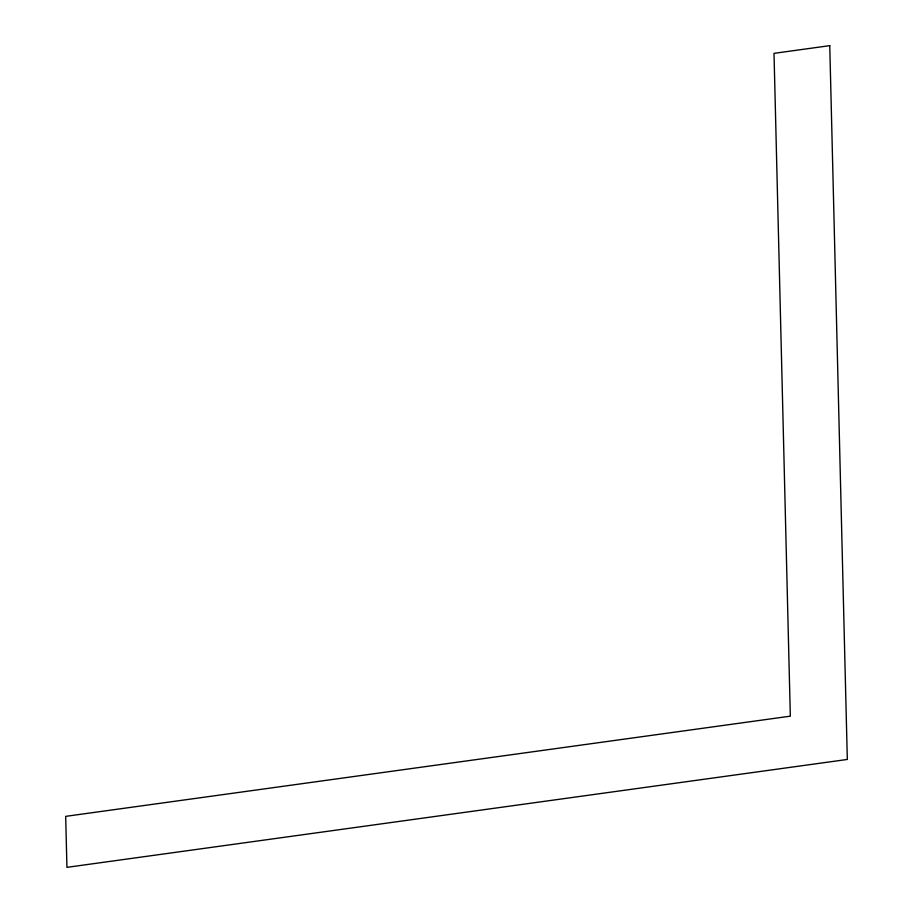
<?xml version="1.0" encoding="UTF-8"?>
<svg xmlns="http://www.w3.org/2000/svg" width="913" height="913" viewBox="0 0 913 913"><rect width="100%" height="100%" fill="white"/><g stroke="black" fill="none" stroke-linecap="round" stroke-linejoin="round"><path stroke-width="1.37" d="M829.757 45.65L774.007 53.353L790.327 716.169L65.679 816.359L66.934 867.35L847.321 759.456L829.757 45.65"/></g></svg>
